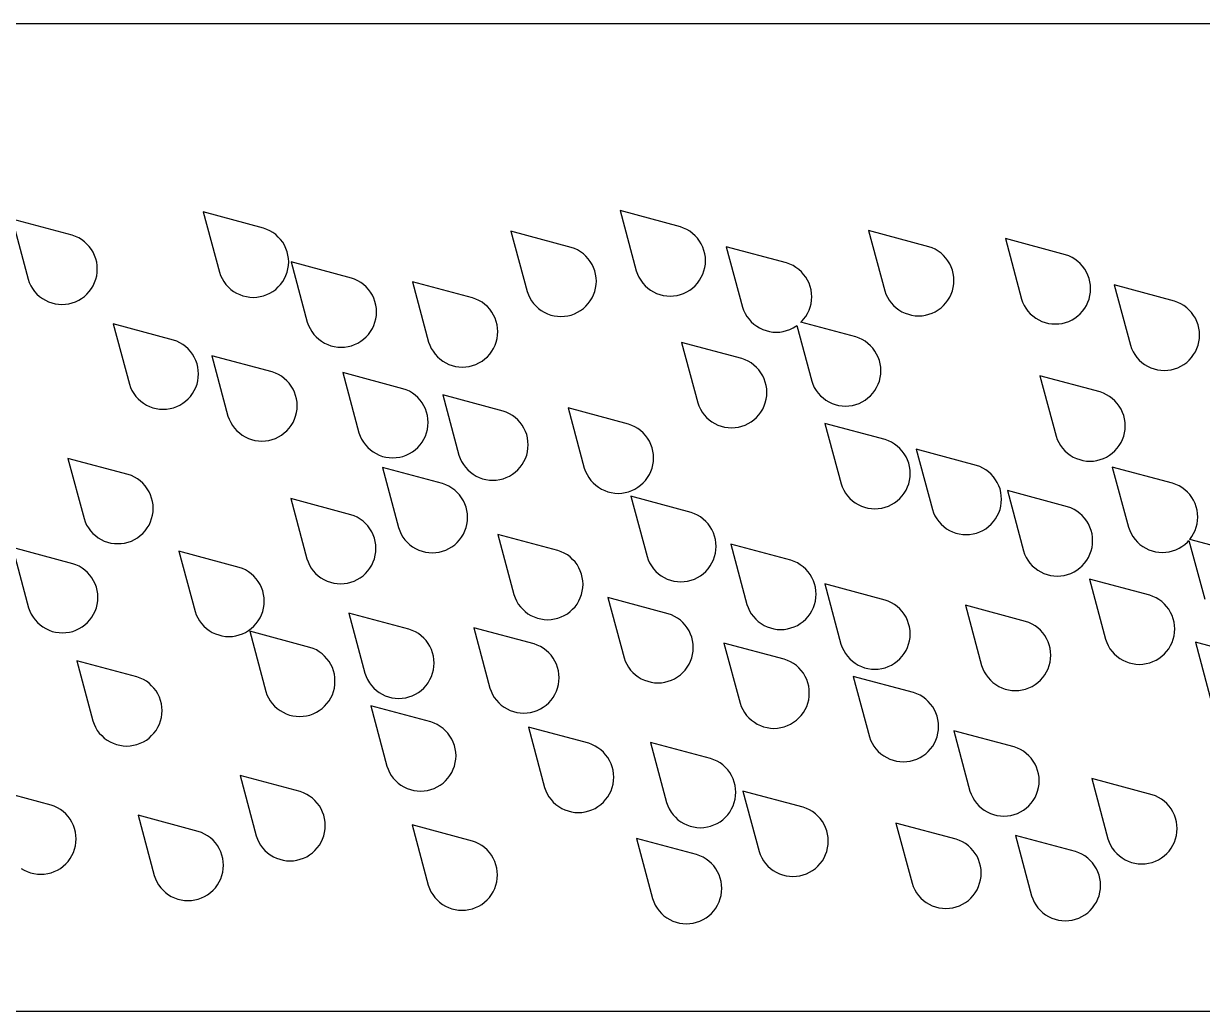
# Model space of a CAD drawing. Header units: millimetres. Extents: x 0 to 406, y 0 to 170.
# Drawn here: x 97.4 to 197.4, y 85.8 to 169.6 of the extents above; entities that cross this region are included whole.
import ezdxf

# ---------------------------------------------------------------- set-up
doc = ezdxf.new("R2010")
doc.units = ezdxf.units.MM

msp = doc.modelspace()

# ---------------------------------------------------------------- linework, layer by layer
at = {"color": 0}
for points in [[(0, 85.82), (0, 169.64), (406.4, 169.64), (406.4, 85.82), (0, 85.82)], [(117.16, 146.43), (117.45, 146.47), (117.74, 146.54), (118.01, 146.64), (118.28, 146.77), (118.53, 146.92), (118.77, 147.09), (118.99, 147.29), (119.18, 147.51), (119.36, 147.75), (119.51, 148), (119.64, 148.27), (119.74, 148.54), (119.81, 148.83), (119.85, 149.12), (119.87, 149.41), (119.85, 149.71), (119.81, 150), (119.74, 150.28), (119.64, 150.56), (119.51, 150.83), (119.36, 151.08), (119.18, 151.32), (118.99, 151.53), (118.77, 151.73), (118.53, 151.91), (118.28, 152.06), (118.01, 152.18), (117.74, 152.28), (112.62, 153.66), (113.99, 148.54), (114.09, 148.27), (114.22, 148), (114.37, 147.75), (114.55, 147.51), (114.74, 147.29), (114.96, 147.09), (115.2, 146.92), (115.45, 146.77), (115.72, 146.64), (115.99, 146.54), (116.28, 146.47), (116.57, 146.43), (116.87, 146.41), (117.16, 146.43)], [(152.54, 146.54), (152.83, 146.58), (153.11, 146.65), (153.39, 146.75), (153.66, 146.88), (153.91, 147.03), (154.15, 147.2), (154.36, 147.4), (154.56, 147.62), (154.74, 147.86), (154.89, 148.11), (155.01, 148.37), (155.11, 148.65), (155.19, 148.94), (155.23, 149.23), (155.24, 149.52), (155.23, 149.82), (155.19, 150.11), (155.11, 150.39), (155.01, 150.67), (154.89, 150.94), (154.74, 151.19), (154.56, 151.43), (154.36, 151.64), (154.15, 151.84), (153.91, 152.02), (153.66, 152.17), (153.39, 152.29), (153.11, 152.39), (148, 153.77), (149.37, 148.65), (149.47, 148.37), (149.6, 148.11), (149.75, 147.86), (149.92, 147.62), (150.12, 147.4), (150.34, 147.2), (150.58, 147.03), (150.83, 146.88), (151.09, 146.75), (151.37, 146.65), (151.66, 146.58), (151.95, 146.54), (152.24, 146.52), (152.54, 146.54)], [(101.22, 145.87), (101.5, 145.94), (101.78, 146.04), (102.05, 146.17), (102.3, 146.32), (102.54, 146.49), (102.75, 146.69), (102.95, 146.91), (103.13, 147.15), (103.28, 147.4), (103.4, 147.66), (103.5, 147.94), (103.58, 148.23), (103.62, 148.52), (103.63, 148.81), (103.62, 149.11), (103.58, 149.4), (103.5, 149.68), (103.4, 149.96), (103.28, 150.23), (103.13, 150.48), (102.95, 150.72), (102.75, 150.93), (102.54, 151.13), (102.3, 151.31), (102.05, 151.46), (101.78, 151.58), (101.5, 151.68), (96.39, 153.05), (97.76, 147.94), (97.86, 147.66), (97.99, 147.4), (98.14, 147.15), (98.31, 146.91), (98.51, 146.69), (98.73, 146.49), (98.97, 146.32), (99.22, 146.17), (99.48, 146.04), (99.76, 145.94), (100.05, 145.87), (100.34, 145.83), (100.63, 145.81), (100.93, 145.83), (101.22, 145.87)], [(173.92, 144.9), (174.2, 144.97), (174.48, 145.07), (174.74, 145.19), (175, 145.35), (175.23, 145.52), (175.45, 145.72), (175.65, 145.94), (175.82, 146.17), (175.98, 146.43), (176.1, 146.69), (176.2, 146.97), (176.27, 147.25), (176.32, 147.55), (176.33, 147.84), (176.32, 148.13), (176.27, 148.43), (176.2, 148.71), (176.1, 148.99), (175.98, 149.25), (175.82, 149.51), (175.65, 149.74), (175.45, 149.96), (175.23, 150.16), (175, 150.33), (174.74, 150.49), (174.48, 150.61), (174.2, 150.71), (169.09, 152.08), (170.46, 146.97), (170.56, 146.69), (170.68, 146.43), (170.84, 146.17), (171.01, 145.94), (171.21, 145.72), (171.43, 145.52), (171.66, 145.35), (171.92, 145.19), (172.18, 145.07), (172.46, 144.97), (172.74, 144.9), (173.04, 144.85), (173.33, 144.84), (173.62, 144.85), (173.92, 144.9)], [(143.27, 144.8), (143.56, 144.84), (143.85, 144.91), (144.12, 145.01), (144.39, 145.14), (144.64, 145.29), (144.88, 145.46), (145.1, 145.66), (145.3, 145.88), (145.47, 146.11), (145.62, 146.37), (145.75, 146.63), (145.85, 146.91), (145.92, 147.2), (145.96, 147.49), (145.98, 147.78), (145.96, 148.08), (145.92, 148.37), (145.85, 148.65), (145.75, 148.93), (145.62, 149.2), (145.47, 149.45), (145.3, 149.68), (145.1, 149.9), (144.88, 150.1), (144.64, 150.28), (144.39, 150.43), (144.12, 150.55), (143.85, 150.65), (138.73, 152.02), (140.11, 146.91), (140.21, 146.63), (140.33, 146.37), (140.48, 146.11), (140.66, 145.88), (140.86, 145.66), (141.07, 145.46), (141.31, 145.29), (141.56, 145.14), (141.83, 145.01), (142.11, 144.91), (142.39, 144.84), (142.68, 144.8), (142.98, 144.78), (143.27, 144.8)], [(185.23, 144.16), (185.52, 144.2), (185.8, 144.27), (186.08, 144.37), (186.35, 144.5), (186.6, 144.65), (186.84, 144.83), (187.05, 145.02), (187.25, 145.24), (187.43, 145.48), (187.58, 145.73), (187.7, 146), (187.8, 146.27), (187.87, 146.56), (187.92, 146.85), (187.93, 147.15), (187.92, 147.44), (187.87, 147.73), (187.8, 148.02), (187.7, 148.29), (187.58, 148.56), (187.43, 148.81), (187.25, 149.05), (187.05, 149.27), (186.84, 149.46), (186.6, 149.64), (186.35, 149.79), (186.08, 149.92), (185.8, 150.02), (180.69, 151.39), (182.06, 146.27), (182.16, 146), (182.29, 145.73), (182.44, 145.48), (182.61, 145.24), (182.81, 145.02), (183.03, 144.83), (183.27, 144.65), (183.52, 144.5), (183.78, 144.37), (184.06, 144.27), (184.35, 144.2), (184.64, 144.16), (184.93, 144.15), (185.23, 144.16)], [(161.84, 143.52), (162.13, 143.59), (162.4, 143.69), (162.67, 143.81), (162.92, 143.96), (163, 144.02), (164.26, 139.31), (164.36, 139.04), (164.48, 138.77), (164.63, 138.52), (164.81, 138.28), (165.01, 138.06), (165.22, 137.87), (165.46, 137.69), (165.71, 137.54), (165.98, 137.41), (166.26, 137.31), (166.54, 137.24), (166.83, 137.2), (167.13, 137.19), (167.42, 137.2), (167.71, 137.24), (168, 137.31), (168.28, 137.41), (168.54, 137.54), (168.79, 137.69), (169.03, 137.87), (169.25, 138.06), (169.45, 138.28), (169.62, 138.52), (169.77, 138.77), (169.9, 139.04), (170, 139.31), (170.07, 139.6), (170.11, 139.89), (170.13, 140.19), (170.11, 140.48), (170.07, 140.77), (170, 141.06), (169.9, 141.33), (169.77, 141.6), (169.62, 141.85), (169.45, 142.09), (169.25, 142.31), (169.03, 142.5), (168.79, 142.68), (168.54, 142.83), (168.28, 142.96), (168, 143.06), (163.34, 144.31), (163.38, 144.34), (163.57, 144.56), (163.75, 144.79), (163.9, 145.04), (164.03, 145.31), (164.13, 145.59), (164.2, 145.87), (164.24, 146.16), (164.26, 146.46), (164.24, 146.75), (164.2, 147.04), (164.13, 147.33), (164.03, 147.61), (163.9, 147.87), (163.75, 148.13), (163.57, 148.36), (163.38, 148.58), (163.16, 148.78), (162.92, 148.95), (162.67, 149.1), (162.4, 149.23), (162.13, 149.33), (157.01, 150.7), (158.38, 145.59), (158.48, 145.31), (158.61, 145.04), (158.76, 144.79), (158.94, 144.56), (159.13, 144.34), (159.35, 144.14), (159.59, 143.96), (159.84, 143.81), (160.11, 143.69), (160.38, 143.59), (160.67, 143.52), (160.96, 143.47), (161.26, 143.46), (161.55, 143.47), (161.84, 143.52)], [(124.62, 142.19), (124.91, 142.23), (125.19, 142.31), (125.47, 142.41), (125.74, 142.53), (125.99, 142.68), (126.23, 142.86), (126.44, 143.06), (126.64, 143.27), (126.82, 143.51), (126.97, 143.76), (127.09, 144.03), (127.19, 144.31), (127.27, 144.59), (127.31, 144.88), (127.32, 145.18), (127.31, 145.47), (127.27, 145.76), (127.19, 146.05), (127.09, 146.33), (126.97, 146.59), (126.82, 146.84), (126.64, 147.08), (126.44, 147.3), (126.23, 147.5), (125.99, 147.67), (125.74, 147.82), (125.47, 147.95), (125.19, 148.05), (120.08, 149.42), (121.45, 144.31), (121.55, 144.03), (121.68, 143.76), (121.83, 143.51), (122, 143.27), (122.2, 143.06), (122.42, 142.86), (122.66, 142.68), (122.91, 142.53), (123.18, 142.41), (123.45, 142.31), (123.74, 142.23), (124.03, 142.19), (124.32, 142.18), (124.62, 142.19)], [(134.9, 140.51), (135.2, 140.55), (135.48, 140.62), (135.76, 140.72), (136.02, 140.85), (136.28, 141), (136.51, 141.18), (136.73, 141.37), (136.93, 141.59), (137.1, 141.83), (137.26, 142.08), (137.38, 142.35), (137.48, 142.62), (137.55, 142.91), (137.6, 143.2), (137.61, 143.5), (137.6, 143.79), (137.55, 144.08), (137.48, 144.37), (137.38, 144.64), (137.26, 144.91), (137.1, 145.16), (136.93, 145.4), (136.73, 145.62), (136.51, 145.81), (136.28, 145.99), (136.02, 146.14), (135.76, 146.27), (135.48, 146.37), (130.37, 147.74), (131.74, 142.62), (131.84, 142.35), (131.96, 142.08), (132.12, 141.83), (132.29, 141.59), (132.49, 141.37), (132.71, 141.18), (132.94, 141), (133.2, 140.85), (133.46, 140.72), (133.74, 140.62), (134.02, 140.55), (134.32, 140.51), (134.61, 140.5), (134.9, 140.51)], [(194.47, 140.23), (194.76, 140.27), (195.05, 140.34), (195.33, 140.44), (195.59, 140.57), (195.85, 140.72), (196.08, 140.89), (196.3, 141.09), (196.5, 141.31), (196.67, 141.55), (196.82, 141.8), (196.95, 142.06), (197.05, 142.34), (197.12, 142.63), (197.16, 142.92), (197.18, 143.21), (197.16, 143.51), (197.12, 143.8), (197.05, 144.08), (196.95, 144.36), (196.82, 144.63), (196.67, 144.88), (196.5, 145.12), (196.3, 145.33), (196.08, 145.53), (195.85, 145.71), (195.59, 145.86), (195.33, 145.98), (195.05, 146.08), (189.94, 147.46), (191.31, 142.34), (191.41, 142.06), (191.53, 141.8), (191.68, 141.55), (191.86, 141.31), (192.06, 141.09), (192.28, 140.89), (192.51, 140.72), (192.76, 140.57), (193.03, 140.44), (193.31, 140.34), (193.59, 140.27), (193.88, 140.23), (194.18, 140.21), (194.47, 140.23)], [(109.51, 136.93), (109.8, 136.97), (110.09, 137.04), (110.37, 137.14), (110.63, 137.27), (110.88, 137.42), (111.12, 137.59), (111.34, 137.79), (111.54, 138.01), (111.71, 138.24), (111.86, 138.5), (111.99, 138.76), (112.09, 139.04), (112.16, 139.33), (112.2, 139.62), (112.22, 139.91), (112.2, 140.21), (112.16, 140.5), (112.09, 140.78), (111.99, 141.06), (111.86, 141.33), (111.71, 141.58), (111.54, 141.81), (111.34, 142.03), (111.12, 142.23), (110.88, 142.41), (110.63, 142.56), (110.37, 142.68), (110.09, 142.78), (104.97, 144.15), (106.35, 139.04), (106.45, 138.76), (106.57, 138.5), (106.72, 138.24), (106.9, 138.01), (107.1, 137.79), (107.31, 137.59), (107.55, 137.42), (107.8, 137.27), (108.07, 137.14), (108.35, 137.04), (108.63, 136.97), (108.92, 136.93), (109.22, 136.91), (109.51, 136.93)], [(157.75, 135.36), (158.04, 135.4), (158.32, 135.47), (158.6, 135.57), (158.87, 135.7), (159.12, 135.85), (159.35, 136.03), (159.57, 136.22), (159.77, 136.44), (159.95, 136.68), (160.1, 136.93), (160.22, 137.2), (160.32, 137.47), (160.39, 137.76), (160.44, 138.05), (160.45, 138.34), (160.44, 138.64), (160.39, 138.93), (160.32, 139.22), (160.22, 139.49), (160.1, 139.76), (159.95, 140.01), (159.77, 140.25), (159.57, 140.47), (159.35, 140.66), (159.12, 140.84), (158.87, 140.99), (158.6, 141.12), (158.32, 141.22), (153.21, 142.59), (154.58, 137.47), (154.68, 137.2), (154.81, 136.93), (154.96, 136.68), (155.13, 136.44), (155.33, 136.22), (155.55, 136.03), (155.78, 135.85), (156.04, 135.7), (156.3, 135.57), (156.58, 135.47), (156.87, 135.4), (157.16, 135.36), (157.45, 135.34), (157.75, 135.36)], [(117.89, 134.23), (118.18, 134.27), (118.46, 134.34), (118.74, 134.44), (119.01, 134.57), (119.26, 134.72), (119.5, 134.9), (119.71, 135.09), (119.91, 135.31), (120.09, 135.55), (120.24, 135.8), (120.36, 136.07), (120.46, 136.34), (120.54, 136.63), (120.58, 136.92), (120.59, 137.22), (120.58, 137.51), (120.54, 137.8), (120.46, 138.09), (120.36, 138.36), (120.24, 138.63), (120.09, 138.88), (119.91, 139.12), (119.71, 139.34), (119.5, 139.53), (119.26, 139.71), (119.01, 139.86), (118.74, 139.99), (118.46, 140.09), (113.35, 141.46), (114.72, 136.34), (114.82, 136.07), (114.95, 135.8), (115.1, 135.55), (115.27, 135.31), (115.47, 135.09), (115.69, 134.9), (115.93, 134.72), (116.18, 134.57), (116.45, 134.44), (116.72, 134.34), (117.01, 134.27), (117.3, 134.23), (117.59, 134.22), (117.89, 134.23)], [(129, 132.81), (129.29, 132.85), (129.57, 132.92), (129.85, 133.02), (130.12, 133.15), (130.37, 133.3), (130.61, 133.47), (130.82, 133.67), (131.02, 133.89), (131.2, 134.13), (131.35, 134.38), (131.47, 134.64), (131.57, 134.92), (131.64, 135.21), (131.69, 135.5), (131.7, 135.79), (131.69, 136.09), (131.64, 136.38), (131.57, 136.66), (131.47, 136.94), (131.35, 137.21), (131.2, 137.46), (131.02, 137.7), (130.82, 137.91), (130.61, 138.11), (130.37, 138.29), (130.12, 138.44), (129.85, 138.56), (129.57, 138.66), (124.46, 140.04), (125.83, 134.92), (125.93, 134.64), (126.06, 134.38), (126.21, 134.13), (126.38, 133.89), (126.58, 133.67), (126.8, 133.47), (127.04, 133.3), (127.29, 133.15), (127.55, 133.02), (127.83, 132.92), (128.12, 132.85), (128.41, 132.81), (128.7, 132.79), (129, 132.81)], [(188.16, 132.52), (188.45, 132.56), (188.74, 132.64), (189.02, 132.73), (189.28, 132.86), (189.54, 133.01), (189.77, 133.19), (189.99, 133.39), (190.19, 133.6), (190.36, 133.84), (190.52, 134.09), (190.64, 134.36), (190.74, 134.64), (190.81, 134.92), (190.85, 135.21), (190.87, 135.51), (190.85, 135.8), (190.81, 136.09), (190.74, 136.38), (190.64, 136.65), (190.52, 136.92), (190.36, 137.17), (190.19, 137.41), (189.99, 137.63), (189.77, 137.83), (189.54, 138), (189.28, 138.15), (189.02, 138.28), (188.74, 138.38), (183.63, 139.75), (185, 134.64), (185.1, 134.36), (185.22, 134.09), (185.37, 133.84), (185.55, 133.6), (185.75, 133.39), (185.97, 133.19), (186.2, 133.01), (186.46, 132.86), (186.72, 132.73), (187, 132.64), (187.28, 132.56), (187.58, 132.52), (187.87, 132.51), (188.16, 132.52)], [(137.49, 130.91), (137.78, 130.95), (138.07, 131.02), (138.34, 131.12), (138.61, 131.25), (138.86, 131.4), (139.1, 131.57), (139.32, 131.77), (139.51, 131.99), (139.69, 132.23), (139.84, 132.48), (139.97, 132.75), (140.07, 133.02), (140.14, 133.31), (140.18, 133.6), (140.19, 133.89), (140.18, 134.19), (140.14, 134.48), (140.07, 134.76), (139.97, 135.04), (139.84, 135.31), (139.69, 135.56), (139.51, 135.8), (139.32, 136.02), (139.1, 136.21), (138.86, 136.39), (138.61, 136.54), (138.34, 136.67), (138.07, 136.76), (132.95, 138.14), (134.32, 133.02), (134.42, 132.75), (134.55, 132.48), (134.7, 132.23), (134.88, 131.99), (135.07, 131.77), (135.29, 131.57), (135.53, 131.4), (135.78, 131.25), (136.05, 131.12), (136.32, 131.02), (136.61, 130.95), (136.9, 130.91), (137.19, 130.89), (137.49, 130.91)], [(148.13, 129.8), (148.42, 129.84), (148.71, 129.91), (148.98, 130.01), (149.25, 130.14), (149.5, 130.29), (149.74, 130.46), (149.96, 130.66), (150.15, 130.88), (150.33, 131.12), (150.48, 131.37), (150.61, 131.64), (150.71, 131.91), (150.78, 132.2), (150.82, 132.49), (150.83, 132.78), (150.82, 133.08), (150.78, 133.37), (150.71, 133.65), (150.61, 133.93), (150.48, 134.2), (150.33, 134.45), (150.15, 134.69), (149.96, 134.9), (149.74, 135.1), (149.5, 135.28), (149.25, 135.43), (148.98, 135.55), (148.71, 135.65), (143.59, 137.03), (144.96, 131.91), (145.06, 131.64), (145.19, 131.37), (145.34, 131.12), (145.52, 130.88), (145.71, 130.66), (145.93, 130.46), (146.17, 130.29), (146.42, 130.14), (146.69, 130.01), (146.96, 129.91), (147.25, 129.84), (147.54, 129.8), (147.83, 129.78), (148.13, 129.8)], [(169.91, 128.48), (170.2, 128.52), (170.49, 128.6), (170.77, 128.69), (171.03, 128.82), (171.28, 128.97), (171.52, 129.15), (171.74, 129.34), (171.94, 129.56), (172.11, 129.8), (172.26, 130.05), (172.39, 130.32), (172.49, 130.6), (172.56, 130.88), (172.6, 131.17), (172.62, 131.47), (172.6, 131.76), (172.56, 132.05), (172.49, 132.34), (172.39, 132.61), (172.26, 132.88), (172.11, 133.13), (171.94, 133.37), (171.74, 133.59), (171.52, 133.79), (171.28, 133.96), (171.03, 134.11), (170.77, 134.24), (170.49, 134.34), (165.37, 135.71), (166.75, 130.6), (166.85, 130.32), (166.97, 130.05), (167.12, 129.8), (167.3, 129.56), (167.5, 129.34), (167.71, 129.15), (167.95, 128.97), (168.2, 128.82), (168.47, 128.69), (168.75, 128.6), (169.03, 128.52), (169.32, 128.48), (169.62, 128.47), (169.91, 128.48)], [(177.66, 126.29), (177.95, 126.34), (178.24, 126.41), (178.52, 126.51), (178.78, 126.63), (179.04, 126.78), (179.27, 126.96), (179.49, 127.16), (179.69, 127.38), (179.86, 127.61), (180.01, 127.86), (180.14, 128.13), (180.24, 128.41), (180.31, 128.69), (180.35, 128.98), (180.37, 129.28), (180.35, 129.57), (180.31, 129.86), (180.24, 130.15), (180.14, 130.43), (180.01, 130.69), (179.86, 130.94), (179.69, 131.18), (179.49, 131.4), (179.27, 131.6), (179.04, 131.77), (178.78, 131.92), (178.52, 132.05), (178.24, 132.15), (173.13, 133.52), (174.5, 128.41), (174.6, 128.13), (174.72, 127.86), (174.87, 127.61), (175.05, 127.38), (175.25, 127.16), (175.47, 126.96), (175.7, 126.78), (175.95, 126.63), (176.22, 126.51), (176.5, 126.41), (176.78, 126.34), (177.07, 126.29), (177.37, 126.28), (177.66, 126.29)], [(105.66, 125.52), (105.95, 125.56), (106.24, 125.64), (106.52, 125.73), (106.78, 125.86), (107.04, 126.01), (107.27, 126.19), (107.49, 126.38), (107.69, 126.6), (107.86, 126.84), (108.02, 127.09), (108.14, 127.36), (108.24, 127.64), (108.31, 127.92), (108.36, 128.21), (108.37, 128.51), (108.36, 128.8), (108.31, 129.09), (108.24, 129.38), (108.14, 129.65), (108.02, 129.92), (107.86, 130.17), (107.69, 130.41), (107.49, 130.63), (107.27, 130.83), (107.04, 131), (106.78, 131.15), (106.52, 131.28), (106.24, 131.38), (101.13, 132.75), (102.5, 127.64), (102.6, 127.36), (102.72, 127.09), (102.88, 126.84), (103.05, 126.6), (103.25, 126.38), (103.47, 126.19), (103.7, 126.01), (103.96, 125.86), (104.22, 125.73), (104.5, 125.64), (104.78, 125.56), (105.08, 125.52), (105.37, 125.51), (105.66, 125.52)], [(132.35, 124.75), (132.64, 124.79), (132.93, 124.87), (133.21, 124.96), (133.47, 125.09), (133.72, 125.24), (133.96, 125.42), (134.18, 125.61), (134.38, 125.83), (134.55, 126.07), (134.7, 126.32), (134.83, 126.59), (134.93, 126.87), (135, 127.15), (135.04, 127.44), (135.06, 127.74), (135.04, 128.03), (135, 128.32), (134.93, 128.61), (134.83, 128.88), (134.7, 129.15), (134.55, 129.4), (134.38, 129.64), (134.18, 129.86), (133.96, 130.06), (133.72, 130.23), (133.47, 130.38), (133.21, 130.51), (132.93, 130.61), (127.82, 131.98), (129.19, 126.87), (129.29, 126.59), (129.41, 126.32), (129.56, 126.07), (129.74, 125.83), (129.94, 125.61), (130.16, 125.42), (130.39, 125.24), (130.64, 125.09), (130.91, 124.96), (131.19, 124.87), (131.47, 124.79), (131.76, 124.75), (132.06, 124.74), (132.35, 124.75)], [(201.35, 124.53), (196.34, 125.87), (196.51, 126.11), (196.66, 126.36), (196.79, 126.62), (196.89, 126.9), (196.96, 127.19), (197, 127.48), (197.02, 127.77), (197, 128.07), (196.96, 128.36), (196.89, 128.64), (196.79, 128.92), (196.66, 129.19), (196.51, 129.44), (196.34, 129.68), (196.14, 129.89), (195.92, 130.09), (195.68, 130.27), (195.43, 130.42), (195.16, 130.54), (194.89, 130.64), (189.77, 132.01), (191.15, 126.9), (191.25, 126.62), (191.37, 126.36), (191.52, 126.11), (191.7, 125.87), (191.9, 125.65), (192.11, 125.45), (192.35, 125.28), (192.6, 125.13), (192.87, 125), (193.15, 124.9), (193.43, 124.83), (193.72, 124.79), (194.02, 124.77), (194.31, 124.79), (194.6, 124.83), (194.89, 124.9), (195.16, 125), (195.43, 125.13), (195.68, 125.28), (195.92, 125.45), (196.14, 125.65), (196.27, 125.79), (197.61, 120.79)], [(124.57, 122.12), (124.86, 122.16), (125.15, 122.23), (125.43, 122.33), (125.69, 122.46), (125.95, 122.61), (126.18, 122.78), (126.4, 122.98), (126.6, 123.2), (126.77, 123.44), (126.92, 123.69), (127.05, 123.96), (127.15, 124.23), (127.22, 124.52), (127.26, 124.81), (127.28, 125.1), (127.26, 125.4), (127.22, 125.69), (127.15, 125.97), (127.05, 126.25), (126.92, 126.52), (126.77, 126.77), (126.6, 127.01), (126.4, 127.23), (126.18, 127.42), (125.95, 127.6), (125.69, 127.75), (125.43, 127.88), (125.15, 127.97), (120.04, 129.35), (121.41, 124.23), (121.51, 123.96), (121.63, 123.69), (121.78, 123.44), (121.96, 123.2), (122.16, 122.98), (122.38, 122.78), (122.61, 122.61), (122.86, 122.46), (123.13, 122.33), (123.41, 122.23), (123.69, 122.16), (123.98, 122.12), (124.28, 122.1), (124.57, 122.12)], [(153.44, 122.3), (153.73, 122.34), (154.02, 122.41), (154.3, 122.51), (154.56, 122.64), (154.82, 122.79), (155.05, 122.96), (155.27, 123.16), (155.47, 123.38), (155.64, 123.62), (155.79, 123.87), (155.92, 124.13), (156.02, 124.41), (156.09, 124.7), (156.13, 124.99), (156.15, 125.28), (156.13, 125.58), (156.09, 125.87), (156.02, 126.15), (155.92, 126.43), (155.79, 126.7), (155.64, 126.95), (155.47, 127.19), (155.27, 127.4), (155.05, 127.6), (154.82, 127.78), (154.56, 127.93), (154.3, 128.05), (154.02, 128.15), (148.91, 129.53), (150.28, 124.41), (150.38, 124.13), (150.5, 123.87), (150.65, 123.62), (150.83, 123.38), (151.03, 123.16), (151.25, 122.96), (151.48, 122.79), (151.73, 122.64), (152, 122.51), (152.28, 122.41), (152.56, 122.34), (152.86, 122.3), (153.15, 122.28), (153.44, 122.3)], [(185.4, 122.78), (185.69, 122.82), (185.97, 122.89), (186.25, 122.99), (186.52, 123.12), (186.77, 123.27), (187.01, 123.45), (187.22, 123.64), (187.42, 123.86), (187.6, 124.1), (187.75, 124.35), (187.87, 124.62), (187.97, 124.89), (188.05, 125.18), (188.09, 125.47), (188.1, 125.76), (188.09, 126.06), (188.05, 126.35), (187.97, 126.64), (187.87, 126.91), (187.75, 127.18), (187.6, 127.43), (187.42, 127.67), (187.22, 127.89), (187.01, 128.08), (186.77, 128.26), (186.52, 128.41), (186.25, 128.54), (185.97, 128.64), (180.86, 130.01), (182.23, 124.89), (182.33, 124.62), (182.46, 124.35), (182.61, 124.1), (182.78, 123.86), (182.98, 123.64), (183.2, 123.45), (183.44, 123.27), (183.69, 123.12), (183.96, 122.99), (184.23, 122.89), (184.52, 122.82), (184.81, 122.78), (185.1, 122.76), (185.4, 122.78)], [(142.14, 119.07), (142.43, 119.12), (142.72, 119.19), (143, 119.29), (143.26, 119.41), (143.52, 119.57), (143.75, 119.74), (143.97, 119.94), (144.17, 120.16), (144.34, 120.39), (144.49, 120.65), (144.62, 120.91), (144.72, 121.19), (144.79, 121.47), (144.83, 121.77), (144.85, 122.06), (144.83, 122.35), (144.79, 122.64), (144.72, 122.93), (144.62, 123.21), (144.49, 123.47), (144.34, 123.73), (144.17, 123.96), (143.97, 124.18), (143.75, 124.38), (143.52, 124.55), (143.26, 124.71), (143, 124.83), (142.72, 124.93), (137.61, 126.3), (138.98, 121.19), (139.08, 120.91), (139.2, 120.65), (139.35, 120.39), (139.53, 120.16), (139.73, 119.94), (139.95, 119.74), (140.18, 119.57), (140.43, 119.41), (140.7, 119.29), (140.98, 119.19), (141.26, 119.12), (141.55, 119.07), (141.85, 119.06), (142.14, 119.07)], [(100.97, 117.96), (101.26, 118), (101.55, 118.07), (101.82, 118.17), (102.09, 118.3), (102.34, 118.45), (102.58, 118.62), (102.8, 118.82), (102.99, 119.04), (103.17, 119.27), (103.32, 119.53), (103.45, 119.79), (103.55, 120.07), (103.62, 120.36), (103.66, 120.65), (103.67, 120.94), (103.66, 121.24), (103.62, 121.53), (103.55, 121.81), (103.45, 122.09), (103.32, 122.36), (103.17, 122.61), (102.99, 122.84), (102.8, 123.06), (102.58, 123.26), (102.34, 123.44), (102.09, 123.59), (101.82, 123.71), (101.55, 123.81), (96.43, 125.18), (97.8, 120.07), (97.9, 119.79), (98.03, 119.53), (98.18, 119.27), (98.36, 119.04), (98.55, 118.82), (98.77, 118.62), (99.01, 118.45), (99.26, 118.3), (99.53, 118.17), (99.8, 118.07), (100.09, 118), (100.38, 117.96), (100.67, 117.94), (100.97, 117.96)], [(161.92, 118.24), (162.21, 118.28), (162.5, 118.36), (162.78, 118.46), (163.04, 118.58), (163.29, 118.73), (163.53, 118.91), (163.75, 119.11), (163.95, 119.32), (164.12, 119.56), (164.27, 119.81), (164.4, 120.08), (164.5, 120.36), (164.57, 120.64), (164.61, 120.93), (164.63, 121.23), (164.61, 121.52), (164.57, 121.81), (164.5, 122.1), (164.4, 122.37), (164.27, 122.64), (164.12, 122.89), (163.95, 123.13), (163.75, 123.35), (163.53, 123.55), (163.29, 123.72), (163.04, 123.87), (162.78, 124), (162.5, 124.1), (157.38, 125.47), (158.76, 120.36), (158.86, 120.08), (158.98, 119.81), (159.13, 119.56), (159.31, 119.32), (159.51, 119.11), (159.72, 118.91), (159.96, 118.73), (160.21, 118.58), (160.48, 118.46), (160.76, 118.36), (161.04, 118.28), (161.33, 118.24), (161.63, 118.23), (161.92, 118.24)], [(115.09, 117.64), (115.38, 117.69), (115.67, 117.76), (115.95, 117.86), (116.21, 117.98), (116.46, 118.14), (116.7, 118.31), (116.92, 118.51), (117.12, 118.73), (117.29, 118.96), (117.44, 119.22), (117.57, 119.48), (117.67, 119.76), (117.74, 120.04), (117.78, 120.34), (117.8, 120.63), (117.78, 120.92), (117.74, 121.21), (117.67, 121.5), (117.57, 121.78), (117.44, 122.04), (117.29, 122.3), (117.12, 122.53), (116.92, 122.75), (116.7, 122.95), (116.46, 123.12), (116.21, 123.28), (115.95, 123.4), (115.67, 123.5), (110.56, 124.87), (111.93, 119.76), (112.03, 119.48), (112.15, 119.22), (112.3, 118.96), (112.48, 118.73), (112.68, 118.51), (112.89, 118.31), (113.13, 118.14), (113.38, 117.98), (113.65, 117.86), (113.93, 117.76), (114.21, 117.69), (114.5, 117.64), (114.8, 117.63), (115.09, 117.64)], [(169.91, 114.87), (170.2, 114.91), (170.48, 114.98), (170.76, 115.08), (171.03, 115.21), (171.28, 115.36), (171.52, 115.53), (171.73, 115.73), (171.93, 115.95), (172.11, 116.19), (172.26, 116.44), (172.38, 116.7), (172.48, 116.98), (172.56, 117.27), (172.6, 117.56), (172.61, 117.85), (172.6, 118.15), (172.56, 118.44), (172.48, 118.72), (172.38, 119), (172.26, 119.27), (172.11, 119.52), (171.93, 119.76), (171.73, 119.97), (171.52, 120.17), (171.28, 120.35), (171.03, 120.5), (170.76, 120.62), (170.48, 120.72), (165.37, 122.09), (166.74, 116.98), (166.84, 116.7), (166.97, 116.44), (167.12, 116.19), (167.29, 115.95), (167.49, 115.73), (167.71, 115.53), (167.95, 115.36), (168.2, 115.21), (168.47, 115.08), (168.74, 114.98), (169.03, 114.91), (169.32, 114.87), (169.61, 114.85), (169.91, 114.87)], [(192.36, 115.28), (192.65, 115.33), (192.94, 115.4), (193.21, 115.5), (193.48, 115.62), (193.73, 115.78), (193.97, 115.95), (194.19, 116.15), (194.38, 116.37), (194.56, 116.6), (194.71, 116.86), (194.84, 117.12), (194.94, 117.4), (195.01, 117.69), (195.05, 117.98), (195.07, 118.27), (195.05, 118.56), (195.01, 118.86), (194.94, 119.14), (194.84, 119.42), (194.71, 119.68), (194.56, 119.94), (194.38, 120.17), (194.19, 120.39), (193.97, 120.59), (193.73, 120.76), (193.48, 120.92), (193.21, 121.04), (192.94, 121.14), (187.82, 122.51), (189.19, 117.4), (189.29, 117.12), (189.42, 116.86), (189.57, 116.6), (189.75, 116.37), (189.94, 116.15), (190.16, 115.95), (190.4, 115.78), (190.65, 115.62), (190.92, 115.5), (191.19, 115.4), (191.48, 115.33), (191.77, 115.28), (192.07, 115.27), (192.36, 115.28)], [(151.79, 113.75), (152.08, 113.83), (152.35, 113.92), (152.62, 114.05), (152.87, 114.2), (153.11, 114.38), (153.33, 114.57), (153.53, 114.79), (153.7, 115.03), (153.85, 115.28), (153.98, 115.55), (154.08, 115.83), (154.15, 116.11), (154.19, 116.4), (154.21, 116.7), (154.19, 116.99), (154.15, 117.28), (154.08, 117.57), (153.98, 117.84), (153.85, 118.11), (153.7, 118.36), (153.53, 118.6), (153.33, 118.82), (153.11, 119.02), (152.87, 119.19), (152.62, 119.34), (152.35, 119.47), (152.08, 119.57), (146.96, 120.94), (148.34, 115.83), (148.44, 115.55), (148.56, 115.28), (148.71, 115.03), (148.89, 114.79), (149.09, 114.57), (149.3, 114.38), (149.54, 114.2), (149.79, 114.05), (150.06, 113.92), (150.34, 113.83), (150.62, 113.75), (150.91, 113.71), (151.21, 113.7), (151.5, 113.71), (151.79, 113.75)], [(181.84, 113.06), (182.13, 113.1), (182.41, 113.17), (182.69, 113.27), (182.96, 113.4), (183.21, 113.55), (183.45, 113.73), (183.67, 113.92), (183.86, 114.14), (184.04, 114.38), (184.19, 114.63), (184.32, 114.9), (184.41, 115.17), (184.49, 115.46), (184.53, 115.75), (184.54, 116.04), (184.53, 116.34), (184.49, 116.63), (184.41, 116.92), (184.32, 117.19), (184.19, 117.46), (184.04, 117.71), (183.86, 117.95), (183.67, 118.17), (183.45, 118.36), (183.21, 118.54), (182.96, 118.69), (182.69, 118.82), (182.41, 118.91), (177.3, 120.29), (178.67, 115.17), (178.77, 114.9), (178.9, 114.63), (179.05, 114.38), (179.22, 114.14), (179.42, 113.92), (179.64, 113.73), (179.88, 113.55), (180.13, 113.4), (180.4, 113.27), (180.67, 113.17), (180.96, 113.1), (181.25, 113.06), (181.54, 113.04), (181.84, 113.06)], [(129.51, 112.4), (129.8, 112.44), (130.08, 112.51), (130.36, 112.61), (130.63, 112.74), (130.88, 112.89), (131.11, 113.06), (131.33, 113.26), (131.53, 113.48), (131.71, 113.71), (131.86, 113.97), (131.98, 114.23), (132.08, 114.51), (132.15, 114.8), (132.2, 115.09), (132.21, 115.38), (132.2, 115.68), (132.15, 115.97), (132.08, 116.25), (131.98, 116.53), (131.86, 116.8), (131.71, 117.05), (131.53, 117.28), (131.33, 117.5), (131.11, 117.7), (130.88, 117.88), (130.63, 118.03), (130.36, 118.15), (130.08, 118.25), (124.97, 119.62), (126.34, 114.51), (126.44, 114.23), (126.57, 113.97), (126.72, 113.71), (126.89, 113.48), (127.09, 113.26), (127.31, 113.06), (127.54, 112.89), (127.8, 112.74), (128.06, 112.61), (128.34, 112.51), (128.63, 112.44), (128.92, 112.4), (129.21, 112.38), (129.51, 112.4)], [(121.1, 110.86), (121.39, 110.9), (121.67, 110.97), (121.95, 111.07), (122.22, 111.2), (122.47, 111.35), (122.71, 111.52), (122.92, 111.72), (123.12, 111.94), (123.3, 112.18), (123.45, 112.43), (123.58, 112.69), (123.67, 112.97), (123.75, 113.26), (123.79, 113.55), (123.8, 113.84), (123.79, 114.14), (123.75, 114.43), (123.67, 114.71), (123.58, 114.99), (123.45, 115.26), (123.3, 115.51), (123.12, 115.74), (122.92, 115.96), (122.71, 116.16), (122.47, 116.34), (122.22, 116.49), (121.95, 116.61), (121.67, 116.71), (116.56, 118.08), (117.93, 112.97), (118.03, 112.69), (118.16, 112.43), (118.31, 112.18), (118.48, 111.94), (118.68, 111.72), (118.9, 111.52), (119.14, 111.35), (119.39, 111.2), (119.66, 111.07), (119.93, 110.97), (120.22, 110.9), (120.51, 110.86), (120.8, 110.84), (121.1, 110.86)], [(140.4, 111.19), (140.69, 111.26), (140.96, 111.36), (141.23, 111.49), (141.48, 111.64), (141.72, 111.82), (141.94, 112.01), (142.14, 112.23), (142.31, 112.47), (142.46, 112.72), (142.59, 112.99), (142.69, 113.26), (142.76, 113.55), (142.8, 113.84), (142.82, 114.13), (142.8, 114.43), (142.76, 114.72), (142.69, 115.01), (142.59, 115.28), (142.46, 115.55), (142.31, 115.8), (142.14, 116.04), (141.94, 116.26), (141.72, 116.45), (141.48, 116.63), (141.23, 116.78), (140.96, 116.91), (140.69, 117.01), (135.57, 118.38), (136.95, 113.26), (137.05, 112.99), (137.17, 112.72), (137.32, 112.47), (137.5, 112.23), (137.7, 112.01), (137.91, 111.82), (138.15, 111.64), (138.4, 111.49), (138.67, 111.36), (138.95, 111.26), (139.23, 111.19), (139.52, 111.15), (139.82, 111.13), (140.11, 111.15), (140.4, 111.19)], [(161.35, 109.86), (161.64, 109.9), (161.92, 109.97), (162.2, 110.07), (162.47, 110.19), (162.72, 110.35), (162.96, 110.52), (163.17, 110.72), (163.37, 110.94), (163.55, 111.17), (163.7, 111.43), (163.83, 111.69), (163.92, 111.97), (164, 112.26), (164.04, 112.55), (164.05, 112.84), (164.04, 113.13), (164, 113.43), (163.92, 113.71), (163.83, 113.99), (163.7, 114.25), (163.55, 114.51), (163.37, 114.74), (163.17, 114.96), (162.96, 115.16), (162.72, 115.33), (162.47, 115.49), (162.2, 115.61), (161.92, 115.71), (156.81, 117.08), (158.18, 111.97), (158.28, 111.69), (158.41, 111.43), (158.56, 111.17), (158.73, 110.94), (158.93, 110.72), (159.15, 110.52), (159.39, 110.35), (159.64, 110.19), (159.91, 110.07), (160.18, 109.97), (160.47, 109.9), (160.76, 109.86), (161.05, 109.84), (161.35, 109.86)], [(201.95, 115.78), (196.83, 117.15), (198.2, 112.04)], [(106.71, 108.4), (106.99, 108.47), (107.27, 108.57), (107.54, 108.7), (107.79, 108.85), (108.03, 109.02), (108.24, 109.22), (108.44, 109.44), (108.62, 109.67), (108.77, 109.93), (108.9, 110.19), (108.99, 110.47), (109.07, 110.76), (109.11, 111.05), (109.12, 111.34), (109.11, 111.64), (109.07, 111.93), (108.99, 112.21), (108.9, 112.49), (108.77, 112.76), (108.62, 113.01), (108.44, 113.24), (108.24, 113.46), (108.03, 113.66), (107.79, 113.84), (107.54, 113.99), (107.27, 114.11), (106.99, 114.21), (101.88, 115.58), (103.25, 110.47), (103.35, 110.19), (103.48, 109.93), (103.63, 109.67), (103.8, 109.44), (104, 109.22), (104.22, 109.02), (104.46, 108.85), (104.71, 108.7), (104.98, 108.57), (105.25, 108.47), (105.54, 108.4), (105.83, 108.36), (106.12, 108.34), (106.42, 108.36), (106.71, 108.4)], [(172.33, 107.02), (172.62, 107.06), (172.9, 107.13), (173.18, 107.23), (173.45, 107.36), (173.7, 107.51), (173.94, 107.68), (174.15, 107.88), (174.35, 108.1), (174.53, 108.33), (174.68, 108.59), (174.8, 108.85), (174.9, 109.13), (174.97, 109.42), (175.02, 109.71), (175.03, 110), (175.02, 110.29), (174.97, 110.59), (174.9, 110.87), (174.8, 111.15), (174.68, 111.42), (174.53, 111.67), (174.35, 111.9), (174.15, 112.12), (173.94, 112.32), (173.7, 112.5), (173.45, 112.65), (173.18, 112.77), (172.9, 112.87), (167.79, 114.24), (169.16, 109.13), (169.26, 108.85), (169.39, 108.59), (169.54, 108.33), (169.71, 108.1), (169.91, 107.88), (170.13, 107.68), (170.37, 107.51), (170.62, 107.36), (170.88, 107.23), (171.16, 107.13), (171.45, 107.06), (171.74, 107.02), (172.03, 107), (172.33, 107.02)], [(131.36, 104.53), (131.65, 104.57), (131.94, 104.64), (132.22, 104.74), (132.48, 104.87), (132.73, 105.02), (132.97, 105.2), (133.19, 105.39), (133.39, 105.61), (133.56, 105.85), (133.71, 106.1), (133.84, 106.37), (133.94, 106.64), (134.01, 106.93), (134.05, 107.22), (134.07, 107.51), (134.05, 107.81), (134.01, 108.1), (133.94, 108.39), (133.84, 108.66), (133.71, 108.93), (133.56, 109.18), (133.39, 109.42), (133.19, 109.64), (132.97, 109.83), (132.73, 110.01), (132.48, 110.16), (132.22, 110.29), (131.94, 110.39), (126.83, 111.76), (128.2, 106.64), (128.3, 106.37), (128.42, 106.1), (128.57, 105.85), (128.75, 105.61), (128.95, 105.39), (129.16, 105.2), (129.4, 105.02), (129.65, 104.87), (129.92, 104.74), (130.2, 104.64), (130.48, 104.57), (130.77, 104.53), (131.07, 104.51), (131.36, 104.53)], [(144.75, 102.71), (145.04, 102.75), (145.33, 102.83), (145.6, 102.92), (145.87, 103.05), (146.12, 103.2), (146.36, 103.38), (146.58, 103.57), (146.77, 103.79), (146.95, 104.03), (147.1, 104.28), (147.23, 104.55), (147.33, 104.83), (147.4, 105.11), (147.44, 105.4), (147.46, 105.7), (147.44, 105.99), (147.4, 106.28), (147.33, 106.57), (147.23, 106.84), (147.1, 107.11), (146.95, 107.36), (146.77, 107.6), (146.58, 107.82), (146.36, 108.02), (146.12, 108.19), (145.87, 108.34), (145.6, 108.47), (145.33, 108.57), (140.21, 109.94), (141.58, 104.83), (141.68, 104.55), (141.81, 104.28), (141.96, 104.03), (142.14, 103.79), (142.33, 103.57), (142.55, 103.38), (142.79, 103.2), (143.04, 103.05), (143.31, 102.92), (143.58, 102.83), (143.87, 102.75), (144.16, 102.71), (144.46, 102.7), (144.75, 102.71)], [(180.86, 102.41), (181.15, 102.45), (181.43, 102.52), (181.71, 102.62), (181.98, 102.75), (182.23, 102.9), (182.47, 103.08), (182.69, 103.27), (182.88, 103.49), (183.06, 103.73), (183.21, 103.98), (183.34, 104.25), (183.43, 104.52), (183.51, 104.81), (183.55, 105.1), (183.56, 105.39), (183.55, 105.69), (183.51, 105.98), (183.43, 106.27), (183.34, 106.54), (183.21, 106.81), (183.06, 107.06), (182.88, 107.3), (182.69, 107.52), (182.47, 107.71), (182.23, 107.89), (181.98, 108.04), (181.71, 108.17), (181.43, 108.27), (176.32, 109.64), (177.69, 104.52), (177.79, 104.25), (177.92, 103.98), (178.07, 103.73), (178.24, 103.49), (178.44, 103.27), (178.66, 103.08), (178.9, 102.9), (179.15, 102.75), (179.42, 102.62), (179.69, 102.52), (179.98, 102.45), (180.27, 102.41), (180.56, 102.39), (180.86, 102.41)], [(155.11, 101.43), (155.4, 101.47), (155.68, 101.54), (155.96, 101.64), (156.23, 101.77), (156.48, 101.92), (156.71, 102.09), (156.93, 102.29), (157.13, 102.51), (157.31, 102.74), (157.46, 103), (157.58, 103.26), (157.68, 103.54), (157.75, 103.83), (157.8, 104.12), (157.81, 104.41), (157.8, 104.71), (157.75, 105), (157.68, 105.28), (157.58, 105.56), (157.46, 105.83), (157.31, 106.08), (157.13, 106.31), (156.93, 106.53), (156.71, 106.73), (156.48, 106.91), (156.23, 107.06), (155.96, 107.18), (155.68, 107.28), (150.57, 108.65), (151.94, 103.54), (152.04, 103.26), (152.17, 103), (152.32, 102.74), (152.49, 102.51), (152.69, 102.29), (152.91, 102.09), (153.15, 101.92), (153.4, 101.77), (153.66, 101.64), (153.94, 101.54), (154.23, 101.47), (154.52, 101.43), (154.81, 101.41), (155.11, 101.43)], [(120.28, 98.61), (120.57, 98.65), (120.85, 98.73), (121.13, 98.82), (121.4, 98.95), (121.65, 99.1), (121.88, 99.28), (122.1, 99.47), (122.3, 99.69), (122.48, 99.93), (122.63, 100.18), (122.75, 100.45), (122.85, 100.73), (122.92, 101.01), (122.97, 101.3), (122.98, 101.6), (122.97, 101.89), (122.92, 102.18), (122.85, 102.47), (122.75, 102.74), (122.63, 103.01), (122.48, 103.26), (122.3, 103.5), (122.1, 103.72), (121.88, 103.92), (121.65, 104.09), (121.4, 104.24), (121.13, 104.37), (120.85, 104.47), (115.74, 105.84), (117.11, 100.73), (117.21, 100.45), (117.34, 100.18), (117.49, 99.93), (117.66, 99.69), (117.86, 99.47), (118.08, 99.28), (118.31, 99.1), (118.57, 98.95), (118.83, 98.82), (119.11, 98.73), (119.4, 98.65), (119.69, 98.61), (119.98, 98.6), (120.28, 98.61)], [(192.56, 98.35), (192.85, 98.39), (193.14, 98.46), (193.42, 98.56), (193.68, 98.69), (193.94, 98.84), (194.17, 99.02), (194.39, 99.21), (194.59, 99.43), (194.76, 99.67), (194.91, 99.92), (195.04, 100.19), (195.14, 100.46), (195.21, 100.75), (195.25, 101.04), (195.27, 101.34), (195.25, 101.63), (195.21, 101.92), (195.14, 102.21), (195.04, 102.48), (194.91, 102.75), (194.76, 103), (194.59, 103.24), (194.39, 103.46), (194.17, 103.65), (193.94, 103.83), (193.68, 103.98), (193.42, 104.11), (193.14, 104.21), (188.03, 105.58), (189.4, 100.46), (189.5, 100.19), (189.62, 99.92), (189.77, 99.67), (189.95, 99.43), (190.15, 99.21), (190.37, 99.02), (190.6, 98.84), (190.85, 98.69), (191.12, 98.56), (191.4, 98.46), (191.68, 98.39), (191.97, 98.35), (192.27, 98.34), (192.56, 98.35)], [(99.13, 97.47), (99.42, 97.51), (99.7, 97.59), (99.98, 97.69), (100.25, 97.81), (100.5, 97.96), (100.74, 98.14), (100.95, 98.34), (101.15, 98.55), (101.33, 98.79), (101.48, 99.04), (101.6, 99.31), (101.7, 99.59), (101.78, 99.87), (101.82, 100.16), (101.83, 100.46), (101.82, 100.75), (101.78, 101.04), (101.7, 101.33), (101.6, 101.6), (101.48, 101.87), (101.33, 102.12), (101.15, 102.36), (100.95, 102.58), (100.74, 102.78), (100.5, 102.95), (100.25, 103.1), (99.98, 103.23), (99.7, 103.33), (95.52, 104.45)], [(162.96, 97.29), (163.25, 97.33), (163.53, 97.4), (163.81, 97.5), (164.08, 97.63), (164.33, 97.78), (164.57, 97.96), (164.78, 98.15), (164.98, 98.37), (165.16, 98.61), (165.31, 98.86), (165.44, 99.13), (165.53, 99.4), (165.61, 99.69), (165.65, 99.98), (165.66, 100.28), (165.65, 100.57), (165.61, 100.86), (165.53, 101.15), (165.44, 101.42), (165.31, 101.69), (165.16, 101.94), (164.98, 102.18), (164.78, 102.4), (164.57, 102.59), (164.33, 102.77), (164.08, 102.92), (163.81, 103.05), (163.53, 103.15), (158.42, 104.52), (159.79, 99.4), (159.89, 99.13), (160.02, 98.86), (160.17, 98.61), (160.34, 98.37), (160.54, 98.15), (160.76, 97.96), (161, 97.78), (161.25, 97.63), (161.52, 97.5), (161.79, 97.4), (162.08, 97.33), (162.37, 97.29), (162.66, 97.28), (162.96, 97.29)], [(111.91, 95.28), (112.2, 95.35), (112.48, 95.45), (112.74, 95.57), (112.99, 95.72), (113.23, 95.9), (113.45, 96.1), (113.65, 96.32), (113.82, 96.55), (113.97, 96.81), (114.1, 97.07), (114.2, 97.35), (114.27, 97.63), (114.31, 97.93), (114.33, 98.22), (114.31, 98.51), (114.27, 98.8), (114.2, 99.09), (114.1, 99.37), (113.97, 99.63), (113.82, 99.89), (113.65, 100.12), (113.45, 100.34), (113.23, 100.54), (112.99, 100.71), (112.74, 100.87), (112.48, 100.99), (112.2, 101.09), (107.09, 102.46), (108.46, 97.35), (108.56, 97.07), (108.68, 96.81), (108.83, 96.55), (109.01, 96.32), (109.21, 96.1), (109.43, 95.9), (109.66, 95.72), (109.91, 95.57), (110.18, 95.45), (110.46, 95.35), (110.74, 95.28), (111.03, 95.23), (111.33, 95.22), (111.62, 95.23), (111.91, 95.28)], [(134.88, 94.41), (135.17, 94.46), (135.46, 94.53), (135.73, 94.63), (136, 94.75), (136.25, 94.9), (136.49, 95.08), (136.71, 95.28), (136.91, 95.5), (137.08, 95.73), (137.23, 95.98), (137.36, 96.25), (137.46, 96.53), (137.53, 96.81), (137.57, 97.1), (137.59, 97.4), (137.57, 97.69), (137.53, 97.98), (137.46, 98.27), (137.36, 98.55), (137.23, 98.81), (137.08, 99.07), (136.91, 99.3), (136.71, 99.52), (136.49, 99.72), (136.25, 99.89), (136, 100.04), (135.73, 100.17), (135.46, 100.27), (130.34, 101.64), (131.72, 96.53), (131.81, 96.25), (131.94, 95.98), (132.09, 95.73), (132.27, 95.5), (132.46, 95.28), (132.68, 95.08), (132.92, 94.9), (133.17, 94.75), (133.44, 94.63), (133.72, 94.53), (134, 94.46), (134.29, 94.41), (134.59, 94.4), (134.88, 94.41)], [(175.94, 94.58), (176.23, 94.62), (176.51, 94.69), (176.79, 94.79), (177.06, 94.92), (177.31, 95.07), (177.55, 95.24), (177.76, 95.44), (177.96, 95.66), (178.14, 95.89), (178.29, 96.15), (178.41, 96.41), (178.51, 96.69), (178.58, 96.98), (178.63, 97.27), (178.64, 97.56), (178.63, 97.86), (178.58, 98.15), (178.51, 98.43), (178.41, 98.71), (178.29, 98.98), (178.14, 99.23), (177.96, 99.46), (177.76, 99.68), (177.55, 99.88), (177.31, 100.06), (177.06, 100.21), (176.79, 100.33), (176.51, 100.43), (171.4, 101.8), (172.77, 96.69), (172.87, 96.41), (173, 96.15), (173.15, 95.89), (173.32, 95.66), (173.52, 95.44), (173.74, 95.24), (173.98, 95.07), (174.23, 94.92), (174.49, 94.79), (174.77, 94.69), (175.06, 94.62), (175.35, 94.58), (175.64, 94.56), (175.94, 94.58)], [(153.92, 93.27), (154.21, 93.31), (154.49, 93.39), (154.77, 93.49), (155.04, 93.61), (155.29, 93.76), (155.53, 93.94), (155.74, 94.14), (155.94, 94.35), (156.12, 94.59), (156.27, 94.84), (156.39, 95.11), (156.49, 95.39), (156.56, 95.67), (156.61, 95.96), (156.62, 96.26), (156.61, 96.55), (156.56, 96.84), (156.49, 97.13), (156.39, 97.4), (156.27, 97.67), (156.12, 97.92), (155.94, 98.16), (155.74, 98.38), (155.53, 98.58), (155.29, 98.75), (155.04, 98.9), (154.77, 99.03), (154.49, 99.13), (149.38, 100.5), (150.75, 95.39), (150.85, 95.11), (150.98, 94.84), (151.13, 94.59), (151.3, 94.35), (151.5, 94.14), (151.72, 93.94), (151.96, 93.76), (152.21, 93.61), (152.47, 93.49), (152.75, 93.39), (153.04, 93.31), (153.33, 93.27), (153.62, 93.26), (153.92, 93.27)], [(186.36, 93.57), (186.65, 93.64), (186.93, 93.74), (187.19, 93.87), (187.45, 94.02), (187.68, 94.19), (187.9, 94.39), (188.1, 94.61), (188.27, 94.85), (188.42, 95.1), (188.55, 95.36), (188.65, 95.64), (188.72, 95.93), (188.76, 96.22), (188.78, 96.51), (188.76, 96.81), (188.72, 97.1), (188.65, 97.38), (188.55, 97.66), (188.42, 97.93), (188.27, 98.18), (188.1, 98.42), (187.9, 98.63), (187.68, 98.83), (187.45, 99.01), (187.19, 99.16), (186.93, 99.28), (186.65, 99.38), (181.54, 100.75), (182.91, 95.64), (183.01, 95.36), (183.13, 95.1), (183.28, 94.85), (183.46, 94.61), (183.66, 94.39), (183.88, 94.19), (184.11, 94.02), (184.36, 93.87), (184.63, 93.74), (184.91, 93.64), (185.19, 93.57), (185.48, 93.53), (185.78, 93.51), (186.07, 93.53), (186.36, 93.57)], [(97.17, 97.96), (97.42, 97.81), (97.69, 97.69), (97.96, 97.59), (98.25, 97.51), (98.54, 97.47), (98.83, 97.46), (99.13, 97.47)]]:
    msp.add_lwpolyline(points, dxfattribs=at)

doc.saveas('drawing.dxf')
